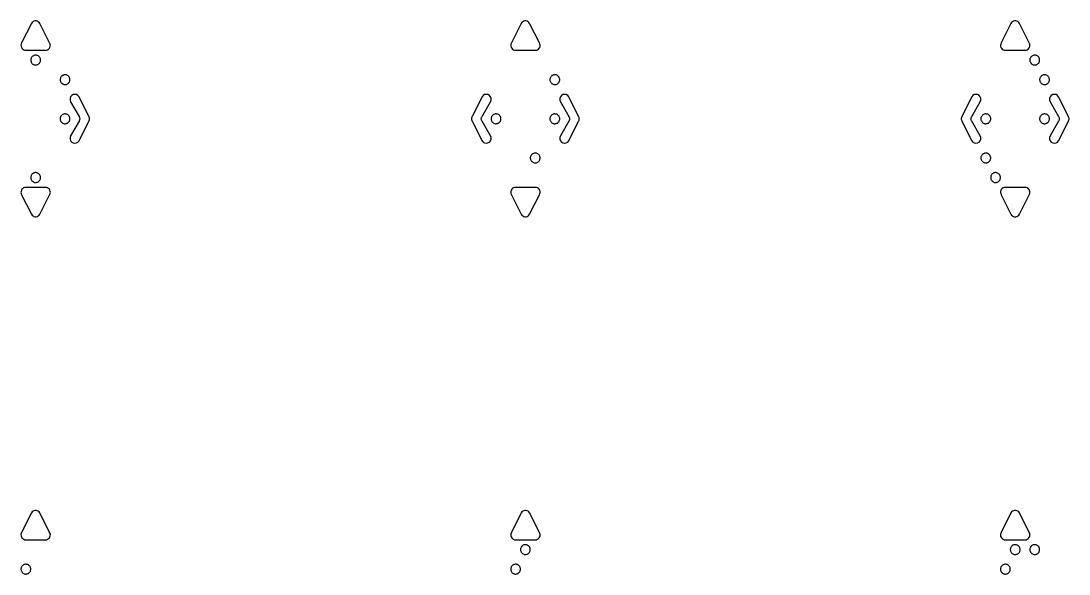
# Model space of a CAD drawing. Header units: metres. Extents: x 45 to 505, y 40 to 510.
# Drawn here: x 398.5 to 505.5, y 453.5 to 510 of the extents above; entities that cross this region are included whole.
import ezdxf

# ---------------------------------------------------------------- set-up
doc = ezdxf.new("R2010")
doc.units = ezdxf.units.M

msp = doc.modelspace()

# ---------------------------------------------------------------- linework, layer by layer
for points in [[(400.43, 509.75), (400.36, 509.84), (400.27, 509.92), (400.17, 509.97), (400.06, 510), (399.94, 510), (399.83, 509.97), (399.73, 509.92), (399.64, 509.84), (399.57, 509.75), (398.57, 507.75), (398.52, 507.64), (398.5, 507.53), (398.51, 507.41), (398.54, 507.3), (398.6, 507.2), (398.68, 507.12), (398.78, 507.05), (398.88, 507.01), (399, 507), (401, 507), (401.12, 507.01), (401.22, 507.05), (401.32, 507.12), (401.4, 507.2), (401.46, 507.3), (401.49, 507.41), (401.5, 507.53), (401.48, 507.64), (401.43, 507.75)], [(450.43, 509.75), (450.36, 509.84), (450.27, 509.92), (450.17, 509.97), (450.06, 510), (449.94, 510), (449.83, 509.97), (449.73, 509.92), (449.64, 509.84), (449.57, 509.75), (448.57, 507.75), (448.52, 507.64), (448.5, 507.53), (448.51, 507.41), (448.54, 507.3), (448.6, 507.2), (448.68, 507.12), (448.78, 507.05), (448.88, 507.01), (449, 507), (451, 507), (451.12, 507.01), (451.22, 507.05), (451.32, 507.12), (451.4, 507.2), (451.46, 507.3), (451.49, 507.41), (451.5, 507.53), (451.48, 507.64), (451.43, 507.75)], [(500.43, 509.75), (500.36, 509.84), (500.27, 509.92), (500.17, 509.97), (500.06, 510), (499.94, 510), (499.83, 509.97), (499.73, 509.92), (499.64, 509.84), (499.57, 509.75), (498.57, 507.75), (498.52, 507.64), (498.5, 507.53), (498.51, 507.41), (498.54, 507.3), (498.6, 507.2), (498.68, 507.12), (498.78, 507.05), (498.88, 507.01), (499, 507), (501, 507), (501.12, 507.01), (501.22, 507.05), (501.32, 507.12), (501.4, 507.2), (501.46, 507.3), (501.49, 507.41), (501.5, 507.53), (501.48, 507.64), (501.43, 507.75)], [(400.5, 506), (400.5, 506.06), (400.48, 506.13), (400.46, 506.19), (400.44, 506.25), (400.4, 506.3), (400.36, 506.35), (400.31, 506.39), (400.26, 506.43), (400.2, 506.46), (400.14, 506.48), (400.08, 506.49), (400.02, 506.5), (399.95, 506.5), (399.89, 506.49), (399.83, 506.47), (399.77, 506.44), (399.71, 506.41), (399.66, 506.37), (399.62, 506.32), (399.58, 506.27), (399.55, 506.22), (399.53, 506.16), (399.51, 506.1), (399.5, 506.03), (399.5, 505.97), (399.51, 505.9), (399.53, 505.84), (399.55, 505.78), (399.58, 505.73), (399.62, 505.68), (399.66, 505.63), (399.71, 505.59), (399.77, 505.56), (399.83, 505.53), (399.89, 505.51), (399.95, 505.5), (400.02, 505.5), (400.08, 505.51), (400.14, 505.52), (400.2, 505.54), (400.26, 505.57), (400.31, 505.61), (400.36, 505.65), (400.4, 505.7), (400.44, 505.75), (400.46, 505.81), (400.48, 505.87), (400.5, 505.94), (400.5, 506)], [(502.5, 506), (502.5, 506.06), (502.48, 506.13), (502.46, 506.19), (502.44, 506.25), (502.4, 506.3), (502.36, 506.35), (502.31, 506.39), (502.26, 506.43), (502.2, 506.46), (502.14, 506.48), (502.08, 506.49), (502.02, 506.5), (501.95, 506.5), (501.89, 506.49), (501.83, 506.47), (501.77, 506.44), (501.71, 506.41), (501.66, 506.37), (501.62, 506.32), (501.58, 506.27), (501.55, 506.22), (501.53, 506.16), (501.51, 506.1), (501.5, 506.03), (501.5, 505.97), (501.51, 505.9), (501.53, 505.84), (501.55, 505.78), (501.58, 505.73), (501.62, 505.68), (501.66, 505.63), (501.71, 505.59), (501.77, 505.56), (501.83, 505.53), (501.89, 505.51), (501.95, 505.5), (502.02, 505.5), (502.08, 505.51), (502.14, 505.52), (502.2, 505.54), (502.26, 505.57), (502.31, 505.61), (502.36, 505.65), (502.4, 505.7), (502.44, 505.75), (502.46, 505.81), (502.48, 505.87), (502.5, 505.94), (502.5, 506)], [(403.5, 504), (403.5, 504.06), (403.48, 504.13), (403.46, 504.19), (403.44, 504.25), (403.4, 504.3), (403.36, 504.35), (403.31, 504.39), (403.26, 504.43), (403.2, 504.46), (403.14, 504.48), (403.08, 504.49), (403.02, 504.5), (402.95, 504.5), (402.89, 504.49), (402.83, 504.47), (402.77, 504.44), (402.71, 504.41), (402.66, 504.37), (402.62, 504.32), (402.58, 504.27), (402.55, 504.22), (402.53, 504.16), (402.51, 504.1), (402.5, 504.03), (402.5, 503.97), (402.51, 503.9), (402.53, 503.84), (402.55, 503.78), (402.58, 503.73), (402.62, 503.68), (402.66, 503.63), (402.71, 503.59), (402.77, 503.56), (402.83, 503.53), (402.89, 503.51), (402.95, 503.5), (403.02, 503.5), (403.08, 503.51), (403.14, 503.52), (403.2, 503.54), (403.26, 503.57), (403.31, 503.61), (403.36, 503.65), (403.4, 503.7), (403.44, 503.75), (403.46, 503.81), (403.48, 503.87), (403.5, 503.94), (403.5, 504)], [(453.5, 504), (453.5, 504.06), (453.48, 504.13), (453.46, 504.19), (453.44, 504.25), (453.4, 504.3), (453.36, 504.35), (453.31, 504.39), (453.26, 504.43), (453.2, 504.46), (453.14, 504.48), (453.08, 504.49), (453.02, 504.5), (452.95, 504.5), (452.89, 504.49), (452.83, 504.47), (452.77, 504.44), (452.71, 504.41), (452.66, 504.37), (452.62, 504.32), (452.58, 504.27), (452.55, 504.22), (452.53, 504.16), (452.51, 504.1), (452.5, 504.03), (452.5, 503.97), (452.51, 503.9), (452.53, 503.84), (452.55, 503.78), (452.58, 503.73), (452.62, 503.68), (452.66, 503.63), (452.71, 503.59), (452.77, 503.56), (452.83, 503.53), (452.89, 503.51), (452.95, 503.5), (453.02, 503.5), (453.08, 503.51), (453.14, 503.52), (453.2, 503.54), (453.26, 503.57), (453.31, 503.61), (453.36, 503.65), (453.4, 503.7), (453.44, 503.75), (453.46, 503.81), (453.48, 503.87), (453.5, 503.94), (453.5, 504)], [(503.5, 504), (503.5, 504.06), (503.48, 504.13), (503.46, 504.19), (503.44, 504.25), (503.4, 504.3), (503.36, 504.35), (503.31, 504.39), (503.26, 504.43), (503.2, 504.46), (503.14, 504.48), (503.08, 504.49), (503.02, 504.5), (502.95, 504.5), (502.89, 504.49), (502.83, 504.47), (502.77, 504.44), (502.71, 504.41), (502.66, 504.37), (502.62, 504.32), (502.58, 504.27), (502.55, 504.22), (502.53, 504.16), (502.51, 504.1), (502.5, 504.03), (502.5, 503.97), (502.51, 503.9), (502.53, 503.84), (502.55, 503.78), (502.58, 503.73), (502.62, 503.68), (502.66, 503.63), (502.71, 503.59), (502.77, 503.56), (502.83, 503.53), (502.89, 503.51), (502.95, 503.5), (503.02, 503.5), (503.08, 503.51), (503.14, 503.52), (503.2, 503.54), (503.26, 503.57), (503.31, 503.61), (503.36, 503.65), (503.4, 503.7), (503.44, 503.75), (503.46, 503.81), (503.48, 503.87), (503.5, 503.94), (503.5, 504)], [(405.43, 499.75), (405.46, 499.8), (405.48, 499.86), (405.49, 499.91), (405.5, 499.97), (405.5, 500.03), (405.49, 500.09), (405.48, 500.14), (405.46, 500.2), (405.43, 500.25), (404.43, 502.25), (404.32, 502.38), (404.17, 502.47), (404, 502.5), (403.83, 502.47), (403.68, 502.38), (403.57, 502.25), (403.51, 502.09), (403.51, 501.91), (403.57, 501.75), (404.43, 500.25), (404.46, 500.2), (404.48, 500.14), (404.49, 500.09), (404.5, 500.03), (404.5, 499.97), (404.49, 499.91), (404.48, 499.86), (404.46, 499.8), (404.43, 499.75), (403.57, 498.25), (403.51, 498.09), (403.51, 497.91), (403.57, 497.75), (403.68, 497.62), (403.83, 497.53), (404, 497.5), (404.17, 497.53), (404.32, 497.62), (404.43, 497.75)], [(444.57, 500.25), (444.54, 500.2), (444.52, 500.14), (444.51, 500.09), (444.5, 500.03), (444.5, 499.97), (444.51, 499.91), (444.52, 499.86), (444.54, 499.8), (444.57, 499.75), (445.57, 497.75), (445.68, 497.62), (445.83, 497.53), (446, 497.5), (446.17, 497.53), (446.32, 497.62), (446.43, 497.75), (446.49, 497.91), (446.49, 498.09), (446.43, 498.25), (445.57, 499.75), (445.54, 499.8), (445.52, 499.86), (445.51, 499.91), (445.5, 499.97), (445.5, 500.03), (445.51, 500.09), (445.52, 500.14), (445.54, 500.2), (445.57, 500.25), (446.43, 501.75), (446.49, 501.91), (446.49, 502.09), (446.43, 502.25), (446.32, 502.38), (446.17, 502.47), (446, 502.5), (445.83, 502.47), (445.68, 502.38), (445.57, 502.25)], [(455.43, 499.75), (455.46, 499.8), (455.48, 499.86), (455.49, 499.91), (455.5, 499.97), (455.5, 500.03), (455.49, 500.09), (455.48, 500.14), (455.46, 500.2), (455.43, 500.25), (454.43, 502.25), (454.32, 502.38), (454.17, 502.47), (454, 502.5), (453.83, 502.47), (453.68, 502.38), (453.57, 502.25), (453.51, 502.09), (453.51, 501.91), (453.57, 501.75), (454.43, 500.25), (454.46, 500.2), (454.48, 500.14), (454.49, 500.09), (454.5, 500.03), (454.5, 499.97), (454.49, 499.91), (454.48, 499.86), (454.46, 499.8), (454.43, 499.75), (453.57, 498.25), (453.51, 498.09), (453.51, 497.91), (453.57, 497.75), (453.68, 497.62), (453.83, 497.53), (454, 497.5), (454.17, 497.53), (454.32, 497.62), (454.43, 497.75)], [(494.57, 500.25), (494.54, 500.2), (494.52, 500.14), (494.51, 500.09), (494.5, 500.03), (494.5, 499.97), (494.51, 499.91), (494.52, 499.86), (494.54, 499.8), (494.57, 499.75), (495.57, 497.75), (495.68, 497.62), (495.83, 497.53), (496, 497.5), (496.17, 497.53), (496.32, 497.62), (496.43, 497.75), (496.49, 497.91), (496.49, 498.09), (496.43, 498.25), (495.57, 499.75), (495.54, 499.8), (495.52, 499.86), (495.51, 499.91), (495.5, 499.97), (495.5, 500.03), (495.51, 500.09), (495.52, 500.14), (495.54, 500.2), (495.57, 500.25), (496.43, 501.75), (496.49, 501.91), (496.49, 502.09), (496.43, 502.25), (496.32, 502.38), (496.17, 502.47), (496, 502.5), (495.83, 502.47), (495.68, 502.38), (495.57, 502.25)], [(505.43, 499.75), (505.46, 499.8), (505.48, 499.86), (505.49, 499.91), (505.5, 499.97), (505.5, 500.03), (505.49, 500.09), (505.48, 500.14), (505.46, 500.2), (505.43, 500.25), (504.43, 502.25), (504.32, 502.38), (504.17, 502.47), (504, 502.5), (503.83, 502.47), (503.68, 502.38), (503.57, 502.25), (503.51, 502.09), (503.51, 501.91), (503.57, 501.75), (504.43, 500.25), (504.46, 500.2), (504.48, 500.14), (504.49, 500.09), (504.5, 500.03), (504.5, 499.97), (504.49, 499.91), (504.48, 499.86), (504.46, 499.8), (504.43, 499.75), (503.57, 498.25), (503.51, 498.09), (503.51, 497.91), (503.57, 497.75), (503.68, 497.62), (503.83, 497.53), (504, 497.5), (504.17, 497.53), (504.32, 497.62), (504.43, 497.75)], [(403.5, 500), (403.5, 500.06), (403.48, 500.13), (403.46, 500.19), (403.44, 500.25), (403.4, 500.3), (403.36, 500.35), (403.31, 500.39), (403.26, 500.43), (403.2, 500.46), (403.14, 500.48), (403.08, 500.49), (403.02, 500.5), (402.95, 500.5), (402.89, 500.49), (402.83, 500.47), (402.77, 500.44), (402.71, 500.41), (402.66, 500.37), (402.62, 500.32), (402.58, 500.27), (402.55, 500.22), (402.53, 500.16), (402.51, 500.1), (402.5, 500.03), (402.5, 499.97), (402.51, 499.9), (402.53, 499.84), (402.55, 499.78), (402.58, 499.73), (402.62, 499.68), (402.66, 499.63), (402.71, 499.59), (402.77, 499.56), (402.83, 499.53), (402.89, 499.51), (402.95, 499.5), (403.02, 499.5), (403.08, 499.51), (403.14, 499.52), (403.2, 499.54), (403.26, 499.57), (403.31, 499.61), (403.36, 499.65), (403.4, 499.7), (403.44, 499.75), (403.46, 499.81), (403.48, 499.87), (403.5, 499.94), (403.5, 500)], [(447.5, 500), (447.5, 500.06), (447.48, 500.13), (447.46, 500.19), (447.44, 500.25), (447.4, 500.3), (447.36, 500.35), (447.31, 500.39), (447.26, 500.43), (447.2, 500.46), (447.14, 500.48), (447.08, 500.49), (447.02, 500.5), (446.95, 500.5), (446.89, 500.49), (446.83, 500.47), (446.77, 500.44), (446.71, 500.41), (446.66, 500.37), (446.62, 500.32), (446.58, 500.27), (446.55, 500.22), (446.53, 500.16), (446.51, 500.1), (446.5, 500.03), (446.5, 499.97), (446.51, 499.9), (446.53, 499.84), (446.55, 499.78), (446.58, 499.73), (446.62, 499.68), (446.66, 499.63), (446.71, 499.59), (446.77, 499.56), (446.83, 499.53), (446.89, 499.51), (446.95, 499.5), (447.02, 499.5), (447.08, 499.51), (447.14, 499.52), (447.2, 499.54), (447.26, 499.57), (447.31, 499.61), (447.36, 499.65), (447.4, 499.7), (447.44, 499.75), (447.46, 499.81), (447.48, 499.87), (447.5, 499.94), (447.5, 500)], [(453.5, 500), (453.5, 500.06), (453.48, 500.13), (453.46, 500.19), (453.44, 500.25), (453.4, 500.3), (453.36, 500.35), (453.31, 500.39), (453.26, 500.43), (453.2, 500.46), (453.14, 500.48), (453.08, 500.49), (453.02, 500.5), (452.95, 500.5), (452.89, 500.49), (452.83, 500.47), (452.77, 500.44), (452.71, 500.41), (452.66, 500.37), (452.62, 500.32), (452.58, 500.27), (452.55, 500.22), (452.53, 500.16), (452.51, 500.1), (452.5, 500.03), (452.5, 499.97), (452.51, 499.9), (452.53, 499.84), (452.55, 499.78), (452.58, 499.73), (452.62, 499.68), (452.66, 499.63), (452.71, 499.59), (452.77, 499.56), (452.83, 499.53), (452.89, 499.51), (452.95, 499.5), (453.02, 499.5), (453.08, 499.51), (453.14, 499.52), (453.2, 499.54), (453.26, 499.57), (453.31, 499.61), (453.36, 499.65), (453.4, 499.7), (453.44, 499.75), (453.46, 499.81), (453.48, 499.87), (453.5, 499.94), (453.5, 500)], [(497.5, 500), (497.5, 500.06), (497.48, 500.13), (497.46, 500.19), (497.44, 500.25), (497.4, 500.3), (497.36, 500.35), (497.31, 500.39), (497.26, 500.43), (497.2, 500.46), (497.14, 500.48), (497.08, 500.49), (497.02, 500.5), (496.95, 500.5), (496.89, 500.49), (496.83, 500.47), (496.77, 500.44), (496.71, 500.41), (496.66, 500.37), (496.62, 500.32), (496.58, 500.27), (496.55, 500.22), (496.53, 500.16), (496.51, 500.1), (496.5, 500.03), (496.5, 499.97), (496.51, 499.9), (496.53, 499.84), (496.55, 499.78), (496.58, 499.73), (496.62, 499.68), (496.66, 499.63), (496.71, 499.59), (496.77, 499.56), (496.83, 499.53), (496.89, 499.51), (496.95, 499.5), (497.02, 499.5), (497.08, 499.51), (497.14, 499.52), (497.2, 499.54), (497.26, 499.57), (497.31, 499.61), (497.36, 499.65), (497.4, 499.7), (497.44, 499.75), (497.46, 499.81), (497.48, 499.87), (497.5, 499.94), (497.5, 500)], [(503.5, 500), (503.5, 500.06), (503.48, 500.13), (503.46, 500.19), (503.44, 500.25), (503.4, 500.3), (503.36, 500.35), (503.31, 500.39), (503.26, 500.43), (503.2, 500.46), (503.14, 500.48), (503.08, 500.49), (503.02, 500.5), (502.95, 500.5), (502.89, 500.49), (502.83, 500.47), (502.77, 500.44), (502.71, 500.41), (502.66, 500.37), (502.62, 500.32), (502.58, 500.27), (502.55, 500.22), (502.53, 500.16), (502.51, 500.1), (502.5, 500.03), (502.5, 499.97), (502.51, 499.9), (502.53, 499.84), (502.55, 499.78), (502.58, 499.73), (502.62, 499.68), (502.66, 499.63), (502.71, 499.59), (502.77, 499.56), (502.83, 499.53), (502.89, 499.51), (502.95, 499.5), (503.02, 499.5), (503.08, 499.51), (503.14, 499.52), (503.2, 499.54), (503.26, 499.57), (503.31, 499.61), (503.36, 499.65), (503.4, 499.7), (503.44, 499.75), (503.46, 499.81), (503.48, 499.87), (503.5, 499.94), (503.5, 500)], [(451.5, 496), (451.5, 496.06), (451.48, 496.13), (451.46, 496.19), (451.44, 496.25), (451.4, 496.3), (451.36, 496.35), (451.31, 496.39), (451.26, 496.43), (451.2, 496.46), (451.14, 496.48), (451.08, 496.49), (451.02, 496.5), (450.95, 496.5), (450.89, 496.49), (450.83, 496.47), (450.77, 496.44), (450.71, 496.41), (450.66, 496.37), (450.62, 496.32), (450.58, 496.27), (450.55, 496.22), (450.53, 496.16), (450.51, 496.1), (450.5, 496.03), (450.5, 495.97), (450.51, 495.9), (450.53, 495.84), (450.55, 495.78), (450.58, 495.73), (450.62, 495.68), (450.66, 495.63), (450.71, 495.59), (450.77, 495.56), (450.83, 495.53), (450.89, 495.51), (450.95, 495.5), (451.02, 495.5), (451.08, 495.51), (451.14, 495.52), (451.2, 495.54), (451.26, 495.57), (451.31, 495.61), (451.36, 495.65), (451.4, 495.7), (451.44, 495.75), (451.46, 495.81), (451.48, 495.87), (451.5, 495.94), (451.5, 496)], [(497.5, 496), (497.5, 496.06), (497.48, 496.13), (497.46, 496.19), (497.44, 496.25), (497.4, 496.3), (497.36, 496.35), (497.31, 496.39), (497.26, 496.43), (497.2, 496.46), (497.14, 496.48), (497.08, 496.49), (497.02, 496.5), (496.95, 496.5), (496.89, 496.49), (496.83, 496.47), (496.77, 496.44), (496.71, 496.41), (496.66, 496.37), (496.62, 496.32), (496.58, 496.27), (496.55, 496.22), (496.53, 496.16), (496.51, 496.1), (496.5, 496.03), (496.5, 495.97), (496.51, 495.9), (496.53, 495.84), (496.55, 495.78), (496.58, 495.73), (496.62, 495.68), (496.66, 495.63), (496.71, 495.59), (496.77, 495.56), (496.83, 495.53), (496.89, 495.51), (496.95, 495.5), (497.02, 495.5), (497.08, 495.51), (497.14, 495.52), (497.2, 495.54), (497.26, 495.57), (497.31, 495.61), (497.36, 495.65), (497.4, 495.7), (497.44, 495.75), (497.46, 495.81), (497.48, 495.87), (497.5, 495.94), (497.5, 496)], [(400.5, 494), (400.5, 494.06), (400.48, 494.13), (400.46, 494.19), (400.44, 494.25), (400.4, 494.3), (400.36, 494.35), (400.31, 494.39), (400.26, 494.43), (400.2, 494.46), (400.14, 494.48), (400.08, 494.49), (400.02, 494.5), (399.95, 494.5), (399.89, 494.49), (399.83, 494.47), (399.77, 494.44), (399.71, 494.41), (399.66, 494.37), (399.62, 494.32), (399.58, 494.27), (399.55, 494.22), (399.53, 494.16), (399.51, 494.1), (399.5, 494.03), (399.5, 493.97), (399.51, 493.9), (399.53, 493.84), (399.55, 493.78), (399.58, 493.73), (399.62, 493.68), (399.66, 493.63), (399.71, 493.59), (399.77, 493.56), (399.83, 493.53), (399.89, 493.51), (399.95, 493.5), (400.02, 493.5), (400.08, 493.51), (400.14, 493.52), (400.2, 493.54), (400.26, 493.57), (400.31, 493.61), (400.36, 493.65), (400.4, 493.7), (400.44, 493.75), (400.46, 493.81), (400.48, 493.87), (400.5, 493.94), (400.5, 494)], [(498.5, 494), (498.5, 494.06), (498.48, 494.13), (498.46, 494.19), (498.44, 494.25), (498.4, 494.3), (498.36, 494.35), (498.31, 494.39), (498.26, 494.43), (498.2, 494.46), (498.14, 494.48), (498.08, 494.49), (498.02, 494.5), (497.95, 494.5), (497.89, 494.49), (497.83, 494.47), (497.77, 494.44), (497.71, 494.41), (497.66, 494.37), (497.62, 494.32), (497.58, 494.27), (497.55, 494.22), (497.53, 494.16), (497.51, 494.1), (497.5, 494.03), (497.5, 493.97), (497.51, 493.9), (497.53, 493.84), (497.55, 493.78), (497.58, 493.73), (497.62, 493.68), (497.66, 493.63), (497.71, 493.59), (497.77, 493.56), (497.83, 493.53), (497.89, 493.51), (497.95, 493.5), (498.02, 493.5), (498.08, 493.51), (498.14, 493.52), (498.2, 493.54), (498.26, 493.57), (498.31, 493.61), (498.36, 493.65), (498.4, 493.7), (498.44, 493.75), (498.46, 493.81), (498.48, 493.87), (498.5, 493.94), (498.5, 494)], [(399.57, 490.25), (399.64, 490.16), (399.73, 490.08), (399.83, 490.03), (399.94, 490), (400.06, 490), (400.17, 490.03), (400.27, 490.08), (400.36, 490.16), (400.43, 490.25), (401.43, 492.25), (401.48, 492.36), (401.5, 492.47), (401.49, 492.59), (401.46, 492.7), (401.4, 492.8), (401.32, 492.88), (401.22, 492.95), (401.12, 492.99), (401, 493), (399, 493), (398.88, 492.99), (398.78, 492.95), (398.68, 492.88), (398.6, 492.8), (398.54, 492.7), (398.51, 492.59), (398.5, 492.47), (398.52, 492.36), (398.57, 492.25)], [(449.57, 490.25), (449.64, 490.16), (449.73, 490.08), (449.83, 490.03), (449.94, 490), (450.06, 490), (450.17, 490.03), (450.27, 490.08), (450.36, 490.16), (450.43, 490.25), (451.43, 492.25), (451.48, 492.36), (451.5, 492.47), (451.49, 492.59), (451.46, 492.7), (451.4, 492.8), (451.32, 492.88), (451.22, 492.95), (451.12, 492.99), (451, 493), (449, 493), (448.88, 492.99), (448.78, 492.95), (448.68, 492.88), (448.6, 492.8), (448.54, 492.7), (448.51, 492.59), (448.5, 492.47), (448.52, 492.36), (448.57, 492.25)], [(499.57, 490.25), (499.64, 490.16), (499.73, 490.08), (499.83, 490.03), (499.94, 490), (500.06, 490), (500.17, 490.03), (500.27, 490.08), (500.36, 490.16), (500.43, 490.25), (501.43, 492.25), (501.48, 492.36), (501.5, 492.47), (501.49, 492.59), (501.46, 492.7), (501.4, 492.8), (501.32, 492.88), (501.22, 492.95), (501.12, 492.99), (501, 493), (499, 493), (498.88, 492.99), (498.78, 492.95), (498.68, 492.88), (498.6, 492.8), (498.54, 492.7), (498.51, 492.59), (498.5, 492.47), (498.52, 492.36), (498.57, 492.25)], [(400.43, 459.75), (400.36, 459.84), (400.27, 459.92), (400.17, 459.97), (400.06, 460), (399.94, 460), (399.83, 459.97), (399.73, 459.92), (399.64, 459.84), (399.57, 459.75), (398.57, 457.75), (398.52, 457.64), (398.5, 457.53), (398.51, 457.41), (398.54, 457.3), (398.6, 457.2), (398.68, 457.12), (398.78, 457.05), (398.88, 457.01), (399, 457), (401, 457), (401.12, 457.01), (401.22, 457.05), (401.32, 457.12), (401.4, 457.2), (401.46, 457.3), (401.49, 457.41), (401.5, 457.53), (401.48, 457.64), (401.43, 457.75)], [(450.43, 459.75), (450.36, 459.84), (450.27, 459.92), (450.17, 459.97), (450.06, 460), (449.94, 460), (449.83, 459.97), (449.73, 459.92), (449.64, 459.84), (449.57, 459.75), (448.57, 457.75), (448.52, 457.64), (448.5, 457.53), (448.51, 457.41), (448.54, 457.3), (448.6, 457.2), (448.68, 457.12), (448.78, 457.05), (448.88, 457.01), (449, 457), (451, 457), (451.12, 457.01), (451.22, 457.05), (451.32, 457.12), (451.4, 457.2), (451.46, 457.3), (451.49, 457.41), (451.5, 457.53), (451.48, 457.64), (451.43, 457.75)], [(500.43, 459.75), (500.36, 459.84), (500.27, 459.92), (500.17, 459.97), (500.06, 460), (499.94, 460), (499.83, 459.97), (499.73, 459.92), (499.64, 459.84), (499.57, 459.75), (498.57, 457.75), (498.52, 457.64), (498.5, 457.53), (498.51, 457.41), (498.54, 457.3), (498.6, 457.2), (498.68, 457.12), (498.78, 457.05), (498.88, 457.01), (499, 457), (501, 457), (501.12, 457.01), (501.22, 457.05), (501.32, 457.12), (501.4, 457.2), (501.46, 457.3), (501.49, 457.41), (501.5, 457.53), (501.48, 457.64), (501.43, 457.75)], [(450.5, 456), (450.5, 456.06), (450.48, 456.13), (450.46, 456.19), (450.44, 456.25), (450.4, 456.3), (450.36, 456.35), (450.31, 456.39), (450.26, 456.43), (450.2, 456.46), (450.14, 456.48), (450.08, 456.49), (450.02, 456.5), (449.95, 456.5), (449.89, 456.49), (449.83, 456.47), (449.77, 456.44), (449.71, 456.41), (449.66, 456.37), (449.62, 456.32), (449.58, 456.27), (449.55, 456.22), (449.53, 456.16), (449.51, 456.1), (449.5, 456.03), (449.5, 455.97), (449.51, 455.9), (449.53, 455.84), (449.55, 455.78), (449.58, 455.73), (449.62, 455.68), (449.66, 455.63), (449.71, 455.59), (449.77, 455.56), (449.83, 455.53), (449.89, 455.51), (449.95, 455.5), (450.02, 455.5), (450.08, 455.51), (450.14, 455.52), (450.2, 455.54), (450.26, 455.57), (450.31, 455.61), (450.36, 455.65), (450.4, 455.7), (450.44, 455.75), (450.46, 455.81), (450.48, 455.87), (450.5, 455.94), (450.5, 456)], [(500.5, 456), (500.5, 456.06), (500.48, 456.13), (500.46, 456.19), (500.44, 456.25), (500.4, 456.3), (500.36, 456.35), (500.31, 456.39), (500.26, 456.43), (500.2, 456.46), (500.14, 456.48), (500.08, 456.49), (500.02, 456.5), (499.95, 456.5), (499.89, 456.49), (499.83, 456.47), (499.77, 456.44), (499.71, 456.41), (499.66, 456.37), (499.62, 456.32), (499.58, 456.27), (499.55, 456.22), (499.53, 456.16), (499.51, 456.1), (499.5, 456.03), (499.5, 455.97), (499.51, 455.9), (499.53, 455.84), (499.55, 455.78), (499.58, 455.73), (499.62, 455.68), (499.66, 455.63), (499.71, 455.59), (499.77, 455.56), (499.83, 455.53), (499.89, 455.51), (499.95, 455.5), (500.02, 455.5), (500.08, 455.51), (500.14, 455.52), (500.2, 455.54), (500.26, 455.57), (500.31, 455.61), (500.36, 455.65), (500.4, 455.7), (500.44, 455.75), (500.46, 455.81), (500.48, 455.87), (500.5, 455.94), (500.5, 456)], [(502.5, 456), (502.5, 456.06), (502.48, 456.13), (502.46, 456.19), (502.44, 456.25), (502.4, 456.3), (502.36, 456.35), (502.31, 456.39), (502.26, 456.43), (502.2, 456.46), (502.14, 456.48), (502.08, 456.49), (502.02, 456.5), (501.95, 456.5), (501.89, 456.49), (501.83, 456.47), (501.77, 456.44), (501.71, 456.41), (501.66, 456.37), (501.62, 456.32), (501.58, 456.27), (501.55, 456.22), (501.53, 456.16), (501.51, 456.1), (501.5, 456.03), (501.5, 455.97), (501.51, 455.9), (501.53, 455.84), (501.55, 455.78), (501.58, 455.73), (501.62, 455.68), (501.66, 455.63), (501.71, 455.59), (501.77, 455.56), (501.83, 455.53), (501.89, 455.51), (501.95, 455.5), (502.02, 455.5), (502.08, 455.51), (502.14, 455.52), (502.2, 455.54), (502.26, 455.57), (502.31, 455.61), (502.36, 455.65), (502.4, 455.7), (502.44, 455.75), (502.46, 455.81), (502.48, 455.87), (502.5, 455.94), (502.5, 456)], [(399.5, 454), (399.5, 454.06), (399.48, 454.13), (399.46, 454.19), (399.44, 454.25), (399.4, 454.3), (399.36, 454.35), (399.31, 454.39), (399.26, 454.43), (399.2, 454.46), (399.14, 454.48), (399.08, 454.49), (399.02, 454.5), (398.95, 454.5), (398.89, 454.49), (398.83, 454.47), (398.77, 454.44), (398.71, 454.41), (398.66, 454.37), (398.62, 454.32), (398.58, 454.27), (398.55, 454.22), (398.53, 454.16), (398.51, 454.1), (398.5, 454.03), (398.5, 453.97), (398.51, 453.9), (398.53, 453.84), (398.55, 453.78), (398.58, 453.73), (398.62, 453.68), (398.66, 453.63), (398.71, 453.59), (398.77, 453.56), (398.83, 453.53), (398.89, 453.51), (398.95, 453.5), (399.02, 453.5), (399.08, 453.51), (399.14, 453.52), (399.2, 453.54), (399.26, 453.57), (399.31, 453.61), (399.36, 453.65), (399.4, 453.7), (399.44, 453.75), (399.46, 453.81), (399.48, 453.87), (399.5, 453.94), (399.5, 454)], [(449.5, 454), (449.5, 454.06), (449.48, 454.13), (449.46, 454.19), (449.44, 454.25), (449.4, 454.3), (449.36, 454.35), (449.31, 454.39), (449.26, 454.43), (449.2, 454.46), (449.14, 454.48), (449.08, 454.49), (449.02, 454.5), (448.95, 454.5), (448.89, 454.49), (448.83, 454.47), (448.77, 454.44), (448.71, 454.41), (448.66, 454.37), (448.62, 454.32), (448.58, 454.27), (448.55, 454.22), (448.53, 454.16), (448.51, 454.1), (448.5, 454.03), (448.5, 453.97), (448.51, 453.9), (448.53, 453.84), (448.55, 453.78), (448.58, 453.73), (448.62, 453.68), (448.66, 453.63), (448.71, 453.59), (448.77, 453.56), (448.83, 453.53), (448.89, 453.51), (448.95, 453.5), (449.02, 453.5), (449.08, 453.51), (449.14, 453.52), (449.2, 453.54), (449.26, 453.57), (449.31, 453.61), (449.36, 453.65), (449.4, 453.7), (449.44, 453.75), (449.46, 453.81), (449.48, 453.87), (449.5, 453.94), (449.5, 454)], [(499.5, 454), (499.5, 454.06), (499.48, 454.13), (499.46, 454.19), (499.44, 454.25), (499.4, 454.3), (499.36, 454.35), (499.31, 454.39), (499.26, 454.43), (499.2, 454.46), (499.14, 454.48), (499.08, 454.49), (499.02, 454.5), (498.95, 454.5), (498.89, 454.49), (498.83, 454.47), (498.77, 454.44), (498.71, 454.41), (498.66, 454.37), (498.62, 454.32), (498.58, 454.27), (498.55, 454.22), (498.53, 454.16), (498.51, 454.1), (498.5, 454.03), (498.5, 453.97), (498.51, 453.9), (498.53, 453.84), (498.55, 453.78), (498.58, 453.73), (498.62, 453.68), (498.66, 453.63), (498.71, 453.59), (498.77, 453.56), (498.83, 453.53), (498.89, 453.51), (498.95, 453.5), (499.02, 453.5), (499.08, 453.51), (499.14, 453.52), (499.2, 453.54), (499.26, 453.57), (499.31, 453.61), (499.36, 453.65), (499.4, 453.7), (499.44, 453.75), (499.46, 453.81), (499.48, 453.87), (499.5, 453.94), (499.5, 454)]]:
    msp.add_lwpolyline(points, close=True)

doc.saveas('drawing.dxf')
